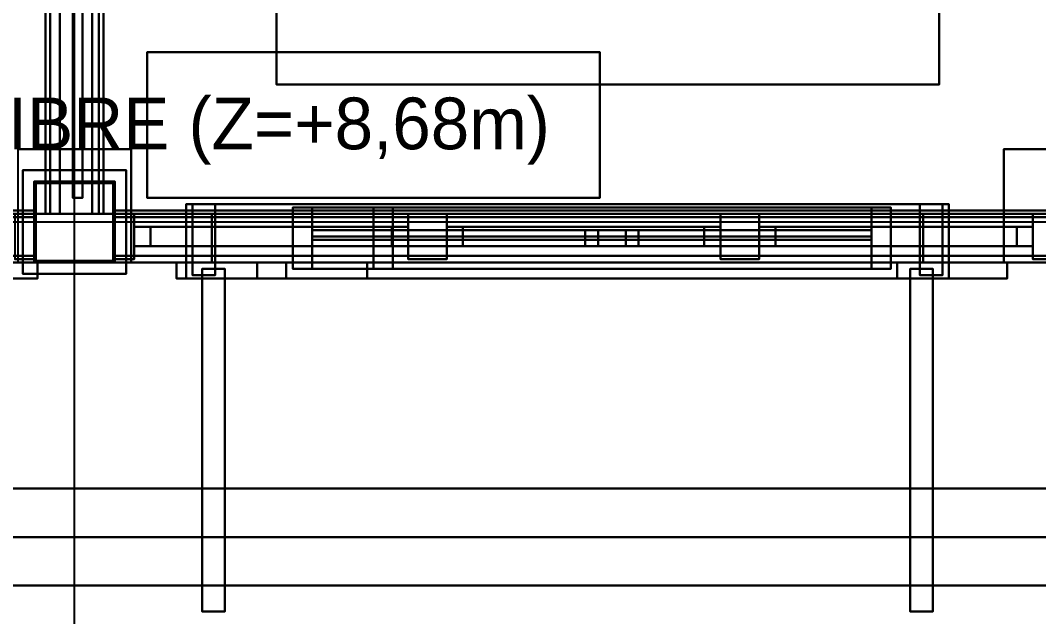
# Model space of a CAD drawing. Header units: metres. Extents: x -1 to 116, y -1 to 42.
# Drawn here: x 5.758 to 8.907, y 1.904 to 3.749 of the extents above; entities that cross this region are included whole.
import ezdxf

# ---------------------------------------------------------------- set-up
doc = ezdxf.new("R2010")
doc.units = ezdxf.units.M
for name, color, linetype in [('BALCONES_BARANDAS_3D', 30, 'CONTINUOUS'), ('CARPINTERIA_RUSTICA_3D', 8, 'CONTINUOUS'), ('COLUMNAS_3D', 1, 'CONTINUOUS'), ('CUBIERTA_CHALET_3D', 9, 'CONTINUOUS'), ('EJES_ESTRUCTURALES', 1, 'CONTINUOUS'), ('ESTRUCTURA_MADERA_CHALET_3D', 34, 'CONTINUOUS'), ('LOSA_PISO_3D', 8, 'CONTINUOUS'), ('MUROS_EXTERIORES_3D', 7, 'CONTINUOUS'), ('P2_COLUMNAS_3D', 1, 'CONTINUOUS'), ('P2_LOSA_PISO_3D', 8, 'CONTINUOUS'), ('P2_MUROS_EXT_3D', 34, 'CONTINUOUS'), ('P2_MUROS_INT_3D', 6, 'CONTINUOUS'), ('P3_COLUMNAS_METAL_NEGRO_3D', 8, 'CONTINUOUS'), ('P3_LOSA_STEELDECK_3D', 8, 'CONTINUOUS'), ('P3_MOBILIARIO_PRIVADO_3D', 34, 'CONTINUOUS'), ('P3_ROTULOS', 5, 'CONTINUOUS'), ('PB_MOBILIARIO_OFICINA_3D', 34, 'CONTINUOUS'), ('SOTANO_COLUMNAS_3D', 1, 'CONTINUOUS'), ('SOTANO_LOSA_3D', 8, 'CONTINUOUS'), ('SOTANO_MUROS_EXT_3D', 4, 'CONTINUOUS'), ('TERRENO_3D', 3, 'CONTINUOUS')]:
    doc.layers.add(name, color=color, linetype=linetype)

msp = doc.modelspace()

# ---------------------------------------------------------------- linework, layer by layer
at = {"layer": 'BALCONES_BARANDAS_3D', "color": 30}
for points in [[(2.96, 3, 6.97), (5.8, 3, 6.97), (5.8, 3.16, 6.97), (2.96, 3.16, 6.97)], [(2.96, 3, 7.05), (5.8, 3, 7.05), (5.8, 3.16, 7.05), (2.96, 3.16, 7.05)], [(2.96, 3.16, 6.97), (5.8, 3.16, 6.97), (5.8, 3.16, 7.05), (2.96, 3.16, 7.05)], [(5.74, 3.01, 6), (5.8, 3.01, 6), (5.8, 3.15, 6), (5.74, 3.15, 6)], [(5.74, 3.01, 7.05), (5.8, 3.01, 7.05), (5.8, 3.15, 7.05), (5.74, 3.15, 7.05)], [(5.74, 3.15, 6), (5.8, 3.15, 6), (5.8, 3.15, 7.05), (5.74, 3.15, 7.05)], [(5.8, 3, 6.97), (5.8, 3.16, 6.97), (5.8, 3.16, 7.05), (5.8, 3, 7.05)], [(5.8, 3.01, 6), (5.8, 3.15, 6), (5.8, 3.15, 7.05), (5.8, 3.01, 7.05)], [(6.05, 3, 6.97), (8.95, 3, 6.97), (8.95, 3.16, 6.97), (6.05, 3.16, 6.97)], [(6.05, 3, 7.05), (8.95, 3, 7.05), (8.95, 3.16, 7.05), (6.05, 3.16, 7.05)], [(6.05, 3.16, 6.97), (8.95, 3.16, 6.97), (8.95, 3.16, 7.05), (6.05, 3.16, 7.05)], [(6.05, 3, 6.97), (6.05, 3.16, 6.97), (6.05, 3.16, 7.05), (6.05, 3, 7.05)], [(6.05, 3.01, 6), (6.11, 3.01, 6), (6.11, 3.15, 6), (6.05, 3.15, 6)], [(6.05, 3.01, 7.05), (6.11, 3.01, 7.05), (6.11, 3.15, 7.05), (6.05, 3.15, 7.05)], [(6.05, 3.15, 6), (6.11, 3.15, 6), (6.11, 3.15, 7.05), (6.05, 3.15, 7.05)], [(6.05, 3.01, 6), (6.05, 3.15, 6), (6.05, 3.15, 7.05), (6.05, 3.01, 7.05)], [(6.11, 3.01, 6), (6.11, 3.15, 6), (6.11, 3.15, 7.05), (6.11, 3.01, 7.05)], [(6.9567, 3.01, 6), (7.0767, 3.01, 6), (7.0767, 3.15, 6), (6.9567, 3.15, 6)], [(6.9567, 3.01, 7.05), (7.0767, 3.01, 7.05), (7.0767, 3.15, 7.05), (6.9567, 3.15, 7.05)], [(6.9567, 3.15, 6), (7.0767, 3.15, 6), (7.0767, 3.15, 7.05), (6.9567, 3.15, 7.05)], [(6.9567, 3.01, 6), (6.9567, 3.15, 6), (6.9567, 3.15, 7.05), (6.9567, 3.01, 7.05)], [(7.0767, 3.01, 6), (7.0767, 3.15, 6), (7.0767, 3.15, 7.05), (7.0767, 3.01, 7.05)], [(7.9233, 3.01, 6), (8.0433, 3.01, 6), (8.0433, 3.15, 6), (7.9233, 3.15, 6)], [(7.9233, 3.01, 7.05), (8.0433, 3.01, 7.05), (8.0433, 3.15, 7.05), (7.9233, 3.15, 7.05)], [(7.9233, 3.15, 6), (8.0433, 3.15, 6), (8.0433, 3.15, 7.05), (7.9233, 3.15, 7.05)], [(7.9233, 3.01, 6), (7.9233, 3.15, 6), (7.9233, 3.15, 7.05), (7.9233, 3.01, 7.05)], [(8.0433, 3.01, 6), (8.0433, 3.15, 6), (8.0433, 3.15, 7.05), (8.0433, 3.01, 7.05)], [(8.89, 3.01, 6), (8.95, 3.01, 6), (8.95, 3.15, 6), (8.89, 3.15, 6)], [(8.89, 3.01, 7.05), (8.95, 3.01, 7.05), (8.95, 3.15, 7.05), (8.89, 3.15, 7.05)], [(8.89, 3.15, 6), (8.95, 3.15, 6), (8.95, 3.15, 7.05), (8.89, 3.15, 7.05)], [(8.89, 3.01, 6), (8.89, 3.15, 6), (8.89, 3.15, 7.05), (8.89, 3.01, 7.05)], [(2.96, 3.02, 6.05), (5.8, 3.02, 6.05), (5.8, 3.14, 6.05), (2.96, 3.14, 6.05)], [(2.96, 3.02, 6.13), (5.8, 3.02, 6.13), (5.8, 3.14, 6.13), (2.96, 3.14, 6.13)], [(2.96, 3.14, 6.05), (5.8, 3.14, 6.05), (5.8, 3.14, 6.13), (2.96, 3.14, 6.13)], [(5.8, 3.02, 6.05), (5.8, 3.14, 6.05), (5.8, 3.14, 6.13), (5.8, 3.02, 6.13)], [(6.05, 3.02, 6.05), (8.95, 3.02, 6.05), (8.95, 3.14, 6.05), (6.05, 3.14, 6.05)], [(6.05, 3.02, 6.13), (8.95, 3.02, 6.13), (8.95, 3.14, 6.13), (6.05, 3.14, 6.13)], [(6.05, 3.14, 6.05), (8.95, 3.14, 6.05), (8.95, 3.14, 6.13), (6.05, 3.14, 6.13)], [(6.05, 3.02, 6.05), (6.05, 3.14, 6.05), (6.05, 3.14, 6.13), (6.05, 3.02, 6.13)], [(6.11, 3.05, 6.13), (6.16, 3.05, 6.13), (6.16, 3.11, 6.13), (6.11, 3.11, 6.13)], [(6.11, 3.11, 6.13), (6.16, 3.11, 6.13), (6.9567, 3.11, 6.97), (6.9067, 3.11, 6.97)], [(6.11, 3.05, 6.13), (6.11, 3.11, 6.13), (6.9067, 3.11, 6.97), (6.9067, 3.05, 6.97)], [(6.11, 3.05, 6.97), (6.16, 3.05, 6.97), (6.16, 3.11, 6.97), (6.11, 3.11, 6.97)], [(6.9067, 3.11, 6.13), (6.9567, 3.11, 6.13), (6.16, 3.11, 6.97), (6.11, 3.11, 6.97)], [(6.9067, 3.05, 6.13), (6.9067, 3.11, 6.13), (6.11, 3.11, 6.97), (6.11, 3.05, 6.97)], [(6.16, 3.05, 6.13), (6.16, 3.11, 6.13), (6.9567, 3.11, 6.97), (6.9567, 3.05, 6.97)], [(6.9567, 3.05, 6.13), (6.9567, 3.11, 6.13), (6.16, 3.11, 6.97), (6.16, 3.05, 6.97)], [(6.9067, 3.05, 6.97), (6.9567, 3.05, 6.97), (6.9567, 3.11, 6.97), (6.9067, 3.11, 6.97)], [(6.9067, 3.05, 6.13), (6.9567, 3.05, 6.13), (6.9567, 3.11, 6.13), (6.9067, 3.11, 6.13)], [(7.0767, 3.05, 6.13), (7.1267, 3.05, 6.13), (7.1267, 3.11, 6.13), (7.0767, 3.11, 6.13)], [(7.0767, 3.11, 6.13), (7.1267, 3.11, 6.13), (7.9233, 3.11, 6.97), (7.8733, 3.11, 6.97)], [(7.0767, 3.05, 6.13), (7.0767, 3.11, 6.13), (7.8733, 3.11, 6.97), (7.8733, 3.05, 6.97)], [(7.0767, 3.05, 6.97), (7.1267, 3.05, 6.97), (7.1267, 3.11, 6.97), (7.0767, 3.11, 6.97)], [(7.8733, 3.11, 6.13), (7.9233, 3.11, 6.13), (7.1267, 3.11, 6.97), (7.0767, 3.11, 6.97)], [(7.8733, 3.05, 6.13), (7.8733, 3.11, 6.13), (7.0767, 3.11, 6.97), (7.0767, 3.05, 6.97)], [(7.1267, 3.05, 6.13), (7.1267, 3.11, 6.13), (7.9233, 3.11, 6.97), (7.9233, 3.05, 6.97)], [(7.9233, 3.05, 6.13), (7.9233, 3.11, 6.13), (7.1267, 3.11, 6.97), (7.1267, 3.05, 6.97)], [(7.8733, 3.05, 6.97), (7.9233, 3.05, 6.97), (7.9233, 3.11, 6.97), (7.8733, 3.11, 6.97)], [(7.8733, 3.05, 6.13), (7.9233, 3.05, 6.13), (7.9233, 3.11, 6.13), (7.8733, 3.11, 6.13)], [(8.0433, 3.05, 6.13), (8.0933, 3.05, 6.13), (8.0933, 3.11, 6.13), (8.0433, 3.11, 6.13)], [(8.0433, 3.11, 6.13), (8.0933, 3.11, 6.13), (8.89, 3.11, 6.97), (8.84, 3.11, 6.97)], [(8.0433, 3.05, 6.13), (8.0433, 3.11, 6.13), (8.84, 3.11, 6.97), (8.84, 3.05, 6.97)], [(8.0433, 3.05, 6.97), (8.0933, 3.05, 6.97), (8.0933, 3.11, 6.97), (8.0433, 3.11, 6.97)], [(8.84, 3.11, 6.13), (8.89, 3.11, 6.13), (8.0933, 3.11, 6.97), (8.0433, 3.11, 6.97)], [(8.84, 3.05, 6.13), (8.84, 3.11, 6.13), (8.0433, 3.11, 6.97), (8.0433, 3.05, 6.97)], [(8.0933, 3.05, 6.13), (8.0933, 3.11, 6.13), (8.89, 3.11, 6.97), (8.89, 3.05, 6.97)], [(8.89, 3.05, 6.13), (8.89, 3.11, 6.13), (8.0933, 3.11, 6.97), (8.0933, 3.05, 6.97)], [(8.84, 3.05, 6.97), (8.89, 3.05, 6.97), (8.89, 3.11, 6.97), (8.84, 3.11, 6.97)], [(8.84, 3.05, 6.13), (8.89, 3.05, 6.13), (8.89, 3.11, 6.13), (8.84, 3.11, 6.13)], [(6.11, 3.05, 6.13), (6.16, 3.05, 6.13), (6.9567, 3.05, 6.97), (6.9067, 3.05, 6.97)], [(6.9067, 3.05, 6.13), (6.9567, 3.05, 6.13), (6.16, 3.05, 6.97), (6.11, 3.05, 6.97)], [(7.0767, 3.05, 6.13), (7.1267, 3.05, 6.13), (7.9233, 3.05, 6.97), (7.8733, 3.05, 6.97)], [(7.8733, 3.05, 6.13), (7.9233, 3.05, 6.13), (7.1267, 3.05, 6.97), (7.0767, 3.05, 6.97)], [(8.0433, 3.05, 6.13), (8.0933, 3.05, 6.13), (8.89, 3.05, 6.97), (8.84, 3.05, 6.97)], [(8.84, 3.05, 6.13), (8.89, 3.05, 6.13), (8.0933, 3.05, 6.97), (8.0433, 3.05, 6.97)], [(2.96, 3.02, 6.05), (5.8, 3.02, 6.05), (5.8, 3.02, 6.13), (2.96, 3.02, 6.13)], [(2.96, 3, 6.97), (5.8, 3, 6.97), (5.8, 3, 7.05), (2.96, 3, 7.05)], [(5.74, 3.01, 6), (5.8, 3.01, 6), (5.8, 3.01, 7.05), (5.74, 3.01, 7.05)], [(6.05, 3.02, 6.05), (8.95, 3.02, 6.05), (8.95, 3.02, 6.13), (6.05, 3.02, 6.13)], [(6.05, 3.01, 6), (6.11, 3.01, 6), (6.11, 3.01, 7.05), (6.05, 3.01, 7.05)], [(6.05, 3, 6.97), (8.95, 3, 6.97), (8.95, 3, 7.05), (6.05, 3, 7.05)], [(6.9567, 3.01, 6), (7.0767, 3.01, 6), (7.0767, 3.01, 7.05), (6.9567, 3.01, 7.05)], [(7.9233, 3.01, 6), (8.0433, 3.01, 6), (8.0433, 3.01, 7.05), (7.9233, 3.01, 7.05)], [(8.89, 3.01, 6), (8.95, 3.01, 6), (8.95, 3.01, 7.05), (8.89, 3.01, 7.05)]]:
    msp.add_3dface(points, dxfattribs=at)
at = {"layer": 'CARPINTERIA_RUSTICA_3D', "color": 4}
for points in [[(5.92, 3.2, 0.9), (5.95, 3.2, 0.9), (5.95, 6.46, 0.9), (5.92, 6.46, 0.9)], [(5.92, 3.2, 2.2), (5.95, 3.2, 2.2), (5.95, 6.46, 2.2), (5.92, 6.46, 2.2)], [(5.92, 3.2, 0.9), (5.92, 6.46, 0.9), (5.92, 6.46, 2.2), (5.92, 3.2, 2.2)], [(5.95, 3.2, 0.9), (5.95, 6.46, 0.9), (5.95, 6.46, 2.2), (5.95, 3.2, 2.2)], [(5.92, 3.2, 0.9), (5.95, 3.2, 0.9), (5.95, 3.2, 2.2), (5.92, 3.2, 2.2)], [(6.66, 3.07, 3.96), (8.39, 3.07, 3.96), (8.39, 3.08, 3.96), (6.66, 3.08, 3.96)], [(6.66, 3.07, 5.09), (8.39, 3.07, 5.09), (8.39, 3.08, 5.09), (6.66, 3.08, 5.09)], [(6.66, 3.08, 3.96), (8.39, 3.08, 3.96), (8.39, 3.08, 5.09), (6.66, 3.08, 5.09)], [(6.66, 3.07, 3.96), (6.66, 3.08, 3.96), (6.66, 3.08, 5.09), (6.66, 3.07, 5.09)], [(6.66, 3.07, 3.96), (8.39, 3.07, 3.96), (8.39, 3.07, 5.09), (6.66, 3.07, 5.09)], [(6.91, 3.07, 1.01), (8.39, 3.07, 1.01), (8.39, 3.08, 1.01), (6.91, 3.08, 1.01)], [(6.91, 3.07, 2.14), (8.39, 3.07, 2.14), (8.39, 3.08, 2.14), (6.91, 3.08, 2.14)], [(6.91, 3.08, 1.01), (8.39, 3.08, 1.01), (8.39, 3.08, 2.14), (6.91, 3.08, 2.14)], [(6.91, 3.07, 1.01), (6.91, 3.08, 1.01), (6.91, 3.08, 2.14), (6.91, 3.07, 2.14)], [(6.91, 3.07, 1.01), (8.39, 3.07, 1.01), (8.39, 3.07, 2.14), (6.91, 3.07, 2.14)], [(8.39, 3.07, 1.01), (8.39, 3.08, 1.01), (8.39, 3.08, 2.14), (8.39, 3.07, 2.14)], [(8.39, 3.07, 3.96), (8.39, 3.08, 3.96), (8.39, 3.08, 5.09), (8.39, 3.07, 5.09)]]:
    msp.add_3dface(points, dxfattribs=at)
at = {"layer": 'CARPINTERIA_RUSTICA_3D', "color": 8}
for points in [[(6.27, 2.95, -0.45), (8.63, 2.95, -0.45), (8.63, 3.18, -0.45), (6.27, 3.18, -0.45)], [(6.27, 2.95, -0.37), (8.63, 2.95, -0.37), (8.63, 3.18, -0.37), (6.27, 3.18, -0.37)], [(6.27, 3.18, -0.45), (8.63, 3.18, -0.45), (8.63, 3.18, -0.37), (6.27, 3.18, -0.37)], [(6.27, 2.95, -0.45), (6.27, 3.18, -0.45), (6.27, 3.18, -0.37), (6.27, 2.95, -0.37)], [(6.29, 2.96, -2.55), (6.36, 2.96, -2.55), (6.36, 3.18, -2.55), (6.29, 3.18, -2.55)], [(6.29, 2.96, -0.39), (6.36, 2.96, -0.39), (6.36, 3.18, -0.39), (6.29, 3.18, -0.39)], [(6.29, 3.18, -2.55), (6.36, 3.18, -2.55), (6.36, 3.18, -0.39), (6.29, 3.18, -0.39)], [(6.29, 2.96, -2.55), (6.29, 3.18, -2.55), (6.29, 3.18, -0.39), (6.29, 2.96, -0.39)], [(6.36, 2.96, -2.55), (6.36, 3.18, -2.55), (6.36, 3.18, -0.39), (6.36, 2.96, -0.39)], [(8.54, 2.96, -2.55), (8.61, 2.96, -2.55), (8.61, 3.18, -2.55), (8.54, 3.18, -2.55)], [(8.54, 2.96, -0.39), (8.61, 2.96, -0.39), (8.61, 3.18, -0.39), (8.54, 3.18, -0.39)], [(8.54, 3.18, -2.55), (8.61, 3.18, -2.55), (8.61, 3.18, -0.39), (8.54, 3.18, -0.39)], [(8.54, 2.96, -2.55), (8.54, 3.18, -2.55), (8.54, 3.18, -0.39), (8.54, 2.96, -0.39)], [(8.61, 2.96, -2.55), (8.61, 3.18, -2.55), (8.61, 3.18, -0.39), (8.61, 2.96, -0.39)], [(8.63, 2.95, -0.45), (8.63, 3.18, -0.45), (8.63, 3.18, -0.37), (8.63, 2.95, -0.37)], [(6.32, 1.92, -2.53), (6.39, 1.92, -2.53), (6.39, 2.98, -2.53), (6.32, 2.98, -2.53)], [(6.32, 1.92, -0.47), (6.39, 1.92, -0.47), (6.39, 2.98, -0.47), (6.32, 2.98, -0.47)], [(6.32, 2.98, -2.53), (6.39, 2.98, -2.53), (6.39, 2.98, -0.47), (6.32, 2.98, -0.47)], [(6.32, 1.92, -2.53), (6.32, 2.98, -2.53), (6.32, 2.98, -0.47), (6.32, 1.92, -0.47)], [(6.39, 1.92, -2.53), (6.39, 2.98, -2.53), (6.39, 2.98, -0.47), (6.39, 1.92, -0.47)], [(8.51, 1.92, -2.53), (8.58, 1.92, -2.53), (8.58, 2.98, -2.53), (8.51, 2.98, -2.53)], [(8.51, 1.92, -0.47), (8.58, 1.92, -0.47), (8.58, 2.98, -0.47), (8.51, 2.98, -0.47)], [(8.51, 2.98, -2.53), (8.58, 2.98, -2.53), (8.58, 2.98, -0.47), (8.51, 2.98, -0.47)], [(8.51, 1.92, -2.53), (8.51, 2.98, -2.53), (8.51, 2.98, -0.47), (8.51, 1.92, -0.47)], [(8.58, 1.92, -2.53), (8.58, 2.98, -2.53), (8.58, 2.98, -0.47), (8.58, 1.92, -0.47)], [(6.27, 2.95, -0.45), (8.63, 2.95, -0.45), (8.63, 2.95, -0.37), (6.27, 2.95, -0.37)], [(6.29, 2.96, -2.55), (6.36, 2.96, -2.55), (6.36, 2.96, -0.39), (6.29, 2.96, -0.39)], [(8.54, 2.96, -2.55), (8.61, 2.96, -2.55), (8.61, 2.96, -0.39), (8.54, 2.96, -0.39)], [(6.32, 1.92, -2.53), (6.39, 1.92, -2.53), (6.39, 1.92, -0.47), (6.32, 1.92, -0.47)], [(8.51, 1.92, -2.53), (8.58, 1.92, -2.53), (8.58, 1.92, -0.47), (8.51, 1.92, -0.47)]]:
    msp.add_3dface(points, dxfattribs=at)
at = {"layer": 'CARPINTERIA_RUSTICA_3D', "color": 34}
for points in [[(6.6, 2.98, 3.9), (8.45, 2.98, 3.9), (8.45, 3.17, 3.9), (6.6, 3.17, 3.9)], [(6.6, 2.98, 3.96), (8.45, 2.98, 3.96), (8.45, 3.17, 3.96), (6.6, 3.17, 3.96)], [(6.6, 3.17, 3.9), (8.45, 3.17, 3.9), (8.45, 3.17, 3.96), (6.6, 3.17, 3.96)], [(6.6, 2.98, 3.9), (6.6, 3.17, 3.9), (6.6, 3.17, 3.96), (6.6, 2.98, 3.96)], [(6.6, 2.98, 5.09), (8.45, 2.98, 5.09), (8.45, 3.17, 5.09), (6.6, 3.17, 5.09)], [(6.6, 2.98, 5.15), (8.45, 2.98, 5.15), (8.45, 3.17, 5.15), (6.6, 3.17, 5.15)], [(6.6, 3.17, 5.09), (8.45, 3.17, 5.09), (8.45, 3.17, 5.15), (6.6, 3.17, 5.15)], [(6.6, 2.98, 5.09), (6.6, 3.17, 5.09), (6.6, 3.17, 5.15), (6.6, 2.98, 5.15)], [(6.6, 2.98, 3.96), (6.66, 2.98, 3.96), (6.66, 3.17, 3.96), (6.6, 3.17, 3.96)], [(6.6, 2.98, 5.09), (6.66, 2.98, 5.09), (6.66, 3.17, 5.09), (6.6, 3.17, 5.09)], [(6.6, 3.17, 3.96), (6.66, 3.17, 3.96), (6.66, 3.17, 5.09), (6.6, 3.17, 5.09)], [(6.6, 2.98, 3.96), (6.6, 3.17, 3.96), (6.6, 3.17, 5.09), (6.6, 2.98, 5.09)], [(6.66, 2.98, 3.96), (6.66, 3.17, 3.96), (6.66, 3.17, 5.09), (6.66, 2.98, 5.09)], [(6.85, 2.98, 0.95), (8.45, 2.98, 0.95), (8.45, 3.17, 0.95), (6.85, 3.17, 0.95)], [(6.85, 2.98, 1.01), (8.45, 2.98, 1.01), (8.45, 3.17, 1.01), (6.85, 3.17, 1.01)], [(6.85, 3.17, 0.95), (8.45, 3.17, 0.95), (8.45, 3.17, 1.01), (6.85, 3.17, 1.01)], [(6.85, 2.98, 0.95), (6.85, 3.17, 0.95), (6.85, 3.17, 1.01), (6.85, 2.98, 1.01)], [(6.85, 2.98, 2.14), (8.45, 2.98, 2.14), (8.45, 3.17, 2.14), (6.85, 3.17, 2.14)], [(6.85, 2.98, 2.2), (8.45, 2.98, 2.2), (8.45, 3.17, 2.2), (6.85, 3.17, 2.2)], [(6.85, 3.17, 2.14), (8.45, 3.17, 2.14), (8.45, 3.17, 2.2), (6.85, 3.17, 2.2)], [(6.85, 2.98, 2.14), (6.85, 3.17, 2.14), (6.85, 3.17, 2.2), (6.85, 2.98, 2.2)], [(6.85, 2.98, 1.01), (6.91, 2.98, 1.01), (6.91, 3.17, 1.01), (6.85, 3.17, 1.01)], [(6.85, 2.98, 2.14), (6.91, 2.98, 2.14), (6.91, 3.17, 2.14), (6.85, 3.17, 2.14)], [(6.85, 3.17, 1.01), (6.91, 3.17, 1.01), (6.91, 3.17, 2.14), (6.85, 3.17, 2.14)], [(6.85, 2.98, 1.01), (6.85, 3.17, 1.01), (6.85, 3.17, 2.14), (6.85, 2.98, 2.14)], [(6.91, 2.98, 1.01), (6.91, 3.17, 1.01), (6.91, 3.17, 2.14), (6.91, 2.98, 2.14)], [(8.39, 2.98, 1.01), (8.45, 2.98, 1.01), (8.45, 3.17, 1.01), (8.39, 3.17, 1.01)], [(8.39, 2.98, 2.14), (8.45, 2.98, 2.14), (8.45, 3.17, 2.14), (8.39, 3.17, 2.14)], [(8.39, 3.17, 1.01), (8.45, 3.17, 1.01), (8.45, 3.17, 2.14), (8.39, 3.17, 2.14)], [(8.39, 2.98, 1.01), (8.39, 3.17, 1.01), (8.39, 3.17, 2.14), (8.39, 2.98, 2.14)], [(8.39, 2.98, 3.96), (8.45, 2.98, 3.96), (8.45, 3.17, 3.96), (8.39, 3.17, 3.96)], [(8.39, 2.98, 5.09), (8.45, 2.98, 5.09), (8.45, 3.17, 5.09), (8.39, 3.17, 5.09)], [(8.39, 3.17, 3.96), (8.45, 3.17, 3.96), (8.45, 3.17, 5.09), (8.39, 3.17, 5.09)], [(8.39, 2.98, 3.96), (8.39, 3.17, 3.96), (8.39, 3.17, 5.09), (8.39, 2.98, 5.09)], [(8.45, 2.98, 0.95), (8.45, 3.17, 0.95), (8.45, 3.17, 1.01), (8.45, 2.98, 1.01)], [(8.45, 2.98, 2.14), (8.45, 3.17, 2.14), (8.45, 3.17, 2.2), (8.45, 2.98, 2.2)], [(8.45, 2.98, 1.01), (8.45, 3.17, 1.01), (8.45, 3.17, 2.14), (8.45, 2.98, 2.14)], [(8.45, 2.98, 3.9), (8.45, 3.17, 3.9), (8.45, 3.17, 3.96), (8.45, 2.98, 3.96)], [(8.45, 2.98, 5.09), (8.45, 3.17, 5.09), (8.45, 3.17, 5.15), (8.45, 2.98, 5.15)], [(8.45, 2.98, 3.96), (8.45, 3.17, 3.96), (8.45, 3.17, 5.09), (8.45, 2.98, 5.09)], [(6.66, 3.05, 4.505), (8.39, 3.05, 4.505), (8.39, 3.1, 4.505), (6.66, 3.1, 4.505)], [(6.66, 3.05, 4.545), (8.39, 3.05, 4.545), (8.39, 3.1, 4.545), (6.66, 3.1, 4.545)], [(6.66, 3.1, 4.505), (8.39, 3.1, 4.505), (8.39, 3.1, 4.545), (6.66, 3.1, 4.545)], [(6.66, 3.05, 4.505), (6.66, 3.1, 4.505), (6.66, 3.1, 4.545), (6.66, 3.05, 4.545)], [(6.91, 3.05, 1.555), (8.39, 3.05, 1.555), (8.39, 3.1, 1.555), (6.91, 3.1, 1.555)], [(6.91, 3.05, 1.595), (8.39, 3.05, 1.595), (8.39, 3.1, 1.595), (6.91, 3.1, 1.595)], [(6.91, 3.1, 1.555), (8.39, 3.1, 1.555), (8.39, 3.1, 1.595), (6.91, 3.1, 1.595)], [(6.91, 3.05, 1.555), (6.91, 3.1, 1.555), (6.91, 3.1, 1.595), (6.91, 3.05, 1.595)], [(7.505, 3.05, 3.96), (7.545, 3.05, 3.96), (7.545, 3.1, 3.96), (7.505, 3.1, 3.96)], [(7.505, 3.05, 5.09), (7.545, 3.05, 5.09), (7.545, 3.1, 5.09), (7.505, 3.1, 5.09)], [(7.505, 3.1, 3.96), (7.545, 3.1, 3.96), (7.545, 3.1, 5.09), (7.505, 3.1, 5.09)], [(7.505, 3.05, 3.96), (7.505, 3.1, 3.96), (7.505, 3.1, 5.09), (7.505, 3.05, 5.09)], [(7.545, 3.05, 3.96), (7.545, 3.1, 3.96), (7.545, 3.1, 5.09), (7.545, 3.05, 5.09)], [(7.63, 3.05, 1.01), (7.67, 3.05, 1.01), (7.67, 3.1, 1.01), (7.63, 3.1, 1.01)], [(7.63, 3.05, 2.14), (7.67, 3.05, 2.14), (7.67, 3.1, 2.14), (7.63, 3.1, 2.14)], [(7.63, 3.1, 1.01), (7.67, 3.1, 1.01), (7.67, 3.1, 2.14), (7.63, 3.1, 2.14)], [(7.63, 3.05, 1.01), (7.63, 3.1, 1.01), (7.63, 3.1, 2.14), (7.63, 3.05, 2.14)], [(7.67, 3.05, 1.01), (7.67, 3.1, 1.01), (7.67, 3.1, 2.14), (7.67, 3.05, 2.14)], [(8.39, 3.05, 1.555), (8.39, 3.1, 1.555), (8.39, 3.1, 1.595), (8.39, 3.05, 1.595)], [(8.39, 3.05, 4.505), (8.39, 3.1, 4.505), (8.39, 3.1, 4.545), (8.39, 3.05, 4.545)], [(6.66, 3.05, 4.505), (8.39, 3.05, 4.505), (8.39, 3.05, 4.545), (6.66, 3.05, 4.545)], [(6.91, 3.05, 1.555), (8.39, 3.05, 1.555), (8.39, 3.05, 1.595), (6.91, 3.05, 1.595)], [(7.505, 3.05, 3.96), (7.545, 3.05, 3.96), (7.545, 3.05, 5.09), (7.505, 3.05, 5.09)], [(7.63, 3.05, 1.01), (7.67, 3.05, 1.01), (7.67, 3.05, 2.14), (7.63, 3.05, 2.14)], [(5.47, 2.95, 0.9), (5.81, 2.95, 0.9), (5.81, 3, 0.9), (5.47, 3, 0.9)], [(5.47, 2.95, 2.25), (5.81, 2.95, 2.25), (5.81, 3, 2.25), (5.47, 3, 2.25)], [(5.47, 3, 0.9), (5.81, 3, 0.9), (5.81, 3, 2.25), (5.47, 3, 2.25)], [(5.47, 2.95, 3.85), (5.81, 2.95, 3.85), (5.81, 3, 3.85), (5.47, 3, 3.85)], [(5.47, 2.95, 5.25), (5.81, 2.95, 5.25), (5.81, 3, 5.25), (5.47, 3, 5.25)], [(5.47, 3, 3.85), (5.81, 3, 3.85), (5.81, 3, 5.25), (5.47, 3, 5.25)], [(5.81, 2.95, 0.9), (5.81, 3, 0.9), (5.81, 3, 2.25), (5.81, 2.95, 2.25)], [(5.81, 2.95, 3.85), (5.81, 3, 3.85), (5.81, 3, 5.25), (5.81, 2.95, 5.25)], [(6.24, 2.95, 3.9), (6.58, 2.95, 3.9), (6.58, 3, 3.9), (6.24, 3, 3.9)], [(6.24, 2.95, 5.15), (6.58, 2.95, 5.15), (6.58, 3, 5.15), (6.24, 3, 5.15)], [(6.24, 3, 3.9), (6.58, 3, 3.9), (6.58, 3, 5.15), (6.24, 3, 5.15)], [(6.24, 2.95, 3.9), (6.24, 3, 3.9), (6.24, 3, 5.15), (6.24, 2.95, 5.15)], [(6.49, 2.95, 0.95), (6.83, 2.95, 0.95), (6.83, 3, 0.95), (6.49, 3, 0.95)], [(6.49, 2.95, 2.2), (6.83, 2.95, 2.2), (6.83, 3, 2.2), (6.49, 3, 2.2)], [(6.49, 3, 0.95), (6.83, 3, 0.95), (6.83, 3, 2.2), (6.49, 3, 2.2)], [(6.49, 2.95, 0.95), (6.49, 3, 0.95), (6.49, 3, 2.2), (6.49, 2.95, 2.2)], [(6.58, 2.95, 3.9), (6.58, 3, 3.9), (6.58, 3, 5.15), (6.58, 2.95, 5.15)], [(6.83, 2.95, 0.95), (6.83, 3, 0.95), (6.83, 3, 2.2), (6.83, 2.95, 2.2)], [(8.47, 2.95, 0.95), (8.81, 2.95, 0.95), (8.81, 3, 0.95), (8.47, 3, 0.95)], [(8.47, 2.95, 2.2), (8.81, 2.95, 2.2), (8.81, 3, 2.2), (8.47, 3, 2.2)], [(8.47, 3, 0.95), (8.81, 3, 0.95), (8.81, 3, 2.2), (8.47, 3, 2.2)], [(8.47, 2.95, 0.95), (8.47, 3, 0.95), (8.47, 3, 2.2), (8.47, 2.95, 2.2)], [(8.47, 2.95, 3.9), (8.81, 2.95, 3.9), (8.81, 3, 3.9), (8.47, 3, 3.9)], [(8.47, 2.95, 5.15), (8.81, 2.95, 5.15), (8.81, 3, 5.15), (8.47, 3, 5.15)], [(8.47, 3, 3.9), (8.81, 3, 3.9), (8.81, 3, 5.15), (8.47, 3, 5.15)], [(8.47, 2.95, 3.9), (8.47, 3, 3.9), (8.47, 3, 5.15), (8.47, 2.95, 5.15)], [(8.81, 2.95, 0.95), (8.81, 3, 0.95), (8.81, 3, 2.2), (8.81, 2.95, 2.2)], [(8.81, 2.95, 3.9), (8.81, 3, 3.9), (8.81, 3, 5.15), (8.81, 2.95, 5.15)], [(6.6, 2.98, 3.9), (8.45, 2.98, 3.9), (8.45, 2.98, 3.96), (6.6, 2.98, 3.96)], [(6.6, 2.98, 5.09), (8.45, 2.98, 5.09), (8.45, 2.98, 5.15), (6.6, 2.98, 5.15)], [(6.6, 2.98, 3.96), (6.66, 2.98, 3.96), (6.66, 2.98, 5.09), (6.6, 2.98, 5.09)], [(6.85, 2.98, 0.95), (8.45, 2.98, 0.95), (8.45, 2.98, 1.01), (6.85, 2.98, 1.01)], [(6.85, 2.98, 2.14), (8.45, 2.98, 2.14), (8.45, 2.98, 2.2), (6.85, 2.98, 2.2)], [(6.85, 2.98, 1.01), (6.91, 2.98, 1.01), (6.91, 2.98, 2.14), (6.85, 2.98, 2.14)], [(8.39, 2.98, 1.01), (8.45, 2.98, 1.01), (8.45, 2.98, 2.14), (8.39, 2.98, 2.14)], [(8.39, 2.98, 3.96), (8.45, 2.98, 3.96), (8.45, 2.98, 5.09), (8.39, 2.98, 5.09)], [(5.47, 2.95, 0.9), (5.81, 2.95, 0.9), (5.81, 2.95, 2.25), (5.47, 2.95, 2.25)], [(5.47, 2.95, 3.85), (5.81, 2.95, 3.85), (5.81, 2.95, 5.25), (5.47, 2.95, 5.25)], [(6.24, 2.95, 3.9), (6.58, 2.95, 3.9), (6.58, 2.95, 5.15), (6.24, 2.95, 5.15)], [(6.49, 2.95, 0.95), (6.83, 2.95, 0.95), (6.83, 2.95, 2.2), (6.49, 2.95, 2.2)], [(8.47, 2.95, 0.95), (8.81, 2.95, 0.95), (8.81, 2.95, 2.2), (8.47, 2.95, 2.2)], [(8.47, 2.95, 3.9), (8.81, 2.95, 3.9), (8.81, 2.95, 5.15), (8.47, 2.95, 5.15)]]:
    msp.add_3dface(points, dxfattribs=at)
at = {"layer": 'COLUMNAS_3D', "color": 1}
for points in [[(5.8, 3), (6.05, 3), (6.05, 3.25), (5.8, 3.25)], [(5.8, 3, 2.85), (6.05, 3, 2.85), (6.05, 3.25, 2.85), (5.8, 3.25, 2.85)], [(5.8, 3.25), (6.05, 3.25), (6.05, 3.25, 2.85), (5.8, 3.25, 2.85)], [(5.8, 3), (5.8, 3.25), (5.8, 3.25, 2.85), (5.8, 3, 2.85)], [(6.05, 3), (6.05, 3.25), (6.05, 3.25, 2.85), (6.05, 3, 2.85)], [(5.8, 3), (6.05, 3), (6.05, 3, 2.85), (5.8, 3, 2.85)]]:
    msp.add_3dface(points, dxfattribs=at)
at = {"layer": 'CUBIERTA_CHALET_3D', "color": 9}
for points in [[(5.55, 2, 11.262), (10.1, 2, 8.4189), (10.1, 24.71, 8.4189), (5.55, 24.71, 11.262)], [(5.55, 2, 11.442), (10.1, 2, 8.5989), (10.1, 24.71, 8.5989), (5.55, 24.71, 11.442)], [(5.55, 2, 11.262), (10.1, 2, 8.4189), (10.1, 2, 8.5989), (5.55, 2, 11.442)]]:
    msp.add_3dface(points, dxfattribs=at)
at = {"layer": 'EJES_ESTRUCTURALES', "color": 1}
for p, q in [((5.925, 1.8), (5.925, 25.51)), ((-0.6, 3.125), (10.4, 3.125))]:
    msp.add_line(p, q, dxfattribs=at)
at = {"layer": 'ESTRUCTURA_MADERA_CHALET_3D', "color": 34}
for points in [[(2.9, 3, 8.67), (9.15, 3, 8.67), (9.15, 3.15, 8.67), (2.9, 3.15, 8.67)], [(2.9, 3, 8.85), (9.15, 3, 8.85), (9.15, 3.15, 8.85), (2.9, 3.15, 8.85)], [(2.9, 3.15, 8.67), (9.15, 3.15, 8.67), (9.15, 3.15, 8.85), (2.9, 3.15, 8.85)], [(2.9, 3, 8.67), (9.15, 3, 8.67), (9.15, 3, 8.85), (2.9, 3, 8.85)], [(2.9, 2.15, 8.67), (9.15, 2.15, 8.67), (9.15, 2.3, 8.67), (2.9, 2.3, 8.67)], [(2.9, 2.15, 8.85), (9.15, 2.15, 8.85), (9.15, 2.3, 8.85), (2.9, 2.3, 8.85)], [(2.9, 2.3, 8.67), (9.15, 2.3, 8.67), (9.15, 2.3, 8.85), (2.9, 2.3, 8.85)], [(2.9, 2.15, 8.67), (9.15, 2.15, 8.67), (9.15, 2.15, 8.85), (2.9, 2.15, 8.85)]]:
    msp.add_3dface(points, dxfattribs=at)
at = {"layer": 'LOSA_PISO_3D', "color": 8}
for points in [[(0.15, 3, -0.15), (9.15, 3, -0.15), (9.15, 7.4, -0.15), (0.15, 7.4, -0.15)], [(0.15, 3), (9.15, 3), (9.15, 7.4), (0.15, 7.4)], [(0.15, 3, -0.15), (9.15, 3, -0.15), (9.15, 3), (0.15, 3)]]:
    msp.add_3dface(points, dxfattribs=at)
at = {"layer": 'MUROS_EXTERIORES_3D', "color": 7}
for points in [[(5.45, 3), (6.85, 3), (6.85, 3.15), (5.45, 3.15)], [(5.45, 3, 2.85), (6.85, 3, 2.85), (6.85, 3.15, 2.85), (5.45, 3.15, 2.85)], [(5.45, 3.15), (6.85, 3.15), (6.85, 3.15, 2.85), (5.45, 3.15, 2.85)], [(6.85, 3), (6.85, 3.15), (6.85, 3.15, 2.85), (6.85, 3, 2.85)], [(6.85, 3), (8.45, 3), (8.45, 3.15), (6.85, 3.15)], [(6.85, 3, 0.95), (8.45, 3, 0.95), (8.45, 3.15, 0.95), (6.85, 3.15, 0.95)], [(6.85, 3.15), (8.45, 3.15), (8.45, 3.15, 0.95), (6.85, 3.15, 0.95)], [(6.85, 3), (6.85, 3.15), (6.85, 3.15, 0.95), (6.85, 3, 0.95)], [(6.85, 3, 2.2), (8.45, 3, 2.2), (8.45, 3.15, 2.2), (6.85, 3.15, 2.2)], [(6.85, 3, 2.85), (8.45, 3, 2.85), (8.45, 3.15, 2.85), (6.85, 3.15, 2.85)], [(6.85, 3.15, 2.2), (8.45, 3.15, 2.2), (8.45, 3.15, 2.85), (6.85, 3.15, 2.85)], [(6.85, 3, 2.2), (6.85, 3.15, 2.2), (6.85, 3.15, 2.85), (6.85, 3, 2.85)], [(8.45, 3), (8.45, 3.15), (8.45, 3.15, 0.95), (8.45, 3, 0.95)], [(8.45, 3, 2.2), (8.45, 3.15, 2.2), (8.45, 3.15, 2.85), (8.45, 3, 2.85)], [(8.45, 3), (9.15, 3), (9.15, 3.15), (8.45, 3.15)], [(8.45, 3, 2.85), (9.15, 3, 2.85), (9.15, 3.15, 2.85), (8.45, 3.15, 2.85)], [(8.45, 3.15), (9.15, 3.15), (9.15, 3.15, 2.85), (8.45, 3.15, 2.85)], [(8.45, 3), (8.45, 3.15), (8.45, 3.15, 2.85), (8.45, 3, 2.85)], [(5.45, 3), (6.85, 3), (6.85, 3, 2.85), (5.45, 3, 2.85)], [(6.85, 3), (8.45, 3), (8.45, 3, 0.95), (6.85, 3, 0.95)], [(6.85, 3, 2.2), (8.45, 3, 2.2), (8.45, 3, 2.85), (6.85, 3, 2.85)], [(8.45, 3), (9.15, 3), (9.15, 3, 2.85), (8.45, 3, 2.85)]]:
    msp.add_3dface(points, dxfattribs=at)
at = {"layer": 'P2_COLUMNAS_3D', "color": 1}
for points in [[(5.8, 3, 3), (6.05, 3, 3), (6.05, 3.25, 3), (5.8, 3.25, 3)], [(5.8, 3, 5.85), (6.05, 3, 5.85), (6.05, 3.25, 5.85), (5.8, 3.25, 5.85)], [(5.8, 3.25, 3), (6.05, 3.25, 3), (6.05, 3.25, 5.85), (5.8, 3.25, 5.85)], [(5.8, 3, 3), (5.8, 3.25, 3), (5.8, 3.25, 5.85), (5.8, 3, 5.85)], [(6.05, 3, 3), (6.05, 3.25, 3), (6.05, 3.25, 5.85), (6.05, 3, 5.85)], [(5.8, 3, 3), (6.05, 3, 3), (6.05, 3, 5.85), (5.8, 3, 5.85)]]:
    msp.add_3dface(points, dxfattribs=at)
at = {"layer": 'P2_LOSA_PISO_3D', "color": 8}
for points in [[(0.15, 3, 2.85), (9.15, 3, 2.85), (9.15, 7.4, 2.85), (0.15, 7.4, 2.85)], [(0.15, 3, 3), (9.15, 3, 3), (9.15, 7.4, 3), (0.15, 7.4, 3)], [(0.15, 3, 2.85), (9.15, 3, 2.85), (9.15, 3, 3), (0.15, 3, 3)]]:
    msp.add_3dface(points, dxfattribs=at)
at = {"layer": 'P2_MUROS_EXT_3D', "color": 34}
for points in [[(5.45, 3, 3), (6.6, 3, 3), (6.6, 3.15, 3), (5.45, 3.15, 3)], [(5.45, 3, 5.85), (6.6, 3, 5.85), (6.6, 3.15, 5.85), (5.45, 3.15, 5.85)], [(5.45, 3.15, 3), (6.6, 3.15, 3), (6.6, 3.15, 5.85), (5.45, 3.15, 5.85)], [(6.6, 3, 3), (6.6, 3.15, 3), (6.6, 3.15, 5.85), (6.6, 3, 5.85)], [(6.6, 3, 3), (8.45, 3, 3), (8.45, 3.15, 3), (6.6, 3.15, 3)], [(6.6, 3, 3.9), (8.45, 3, 3.9), (8.45, 3.15, 3.9), (6.6, 3.15, 3.9)], [(6.6, 3.15, 3), (8.45, 3.15, 3), (8.45, 3.15, 3.9), (6.6, 3.15, 3.9)], [(6.6, 3, 3), (6.6, 3.15, 3), (6.6, 3.15, 3.9), (6.6, 3, 3.9)], [(6.6, 3, 5.15), (8.45, 3, 5.15), (8.45, 3.15, 5.15), (6.6, 3.15, 5.15)], [(6.6, 3, 5.85), (8.45, 3, 5.85), (8.45, 3.15, 5.85), (6.6, 3.15, 5.85)], [(6.6, 3.15, 5.15), (8.45, 3.15, 5.15), (8.45, 3.15, 5.85), (6.6, 3.15, 5.85)], [(6.6, 3, 5.15), (6.6, 3.15, 5.15), (6.6, 3.15, 5.85), (6.6, 3, 5.85)], [(8.45, 3, 3), (8.45, 3.15, 3), (8.45, 3.15, 3.9), (8.45, 3, 3.9)], [(8.45, 3, 5.15), (8.45, 3.15, 5.15), (8.45, 3.15, 5.85), (8.45, 3, 5.85)], [(8.45, 3, 3), (9.15, 3, 3), (9.15, 3.15, 3), (8.45, 3.15, 3)], [(8.45, 3, 5.85), (9.15, 3, 5.85), (9.15, 3.15, 5.85), (8.45, 3.15, 5.85)], [(8.45, 3.15, 3), (9.15, 3.15, 3), (9.15, 3.15, 5.85), (8.45, 3.15, 5.85)], [(8.45, 3, 3), (8.45, 3.15, 3), (8.45, 3.15, 5.85), (8.45, 3, 5.85)], [(5.45, 3, 3), (6.6, 3, 3), (6.6, 3, 5.85), (5.45, 3, 5.85)], [(6.6, 3, 3), (8.45, 3, 3), (8.45, 3, 3.9), (6.6, 3, 3.9)], [(6.6, 3, 5.15), (8.45, 3, 5.15), (8.45, 3, 5.85), (6.6, 3, 5.85)], [(8.45, 3, 3), (9.15, 3, 3), (9.15, 3, 5.85), (8.45, 3, 5.85)]]:
    msp.add_3dface(points, dxfattribs=at)
at = {"layer": 'P2_MUROS_INT_3D', "color": 6}
for points in [[(5.85, 3.15, 3), (6, 3.15, 3), (6, 5.55, 3), (5.85, 5.55, 3)], [(5.85, 3.15, 5.85), (6, 3.15, 5.85), (6, 5.55, 5.85), (5.85, 5.55, 5.85)], [(5.85, 3.15, 3), (5.85, 5.55, 3), (5.85, 5.55, 5.85), (5.85, 3.15, 5.85)], [(6, 3.15, 3), (6, 5.55, 3), (6, 5.55, 5.85), (6, 3.15, 5.85)], [(5.85, 3.15, 3), (6, 3.15, 3), (6, 3.15, 5.85), (5.85, 3.15, 5.85)]]:
    msp.add_3dface(points, dxfattribs=at)
at = {"layer": 'P3_COLUMNAS_METAL_NEGRO_3D', "color": 8}
for points in [[(5.835, 3.15, 5.8), (6.015, 3.15, 5.8), (6.015, 24.71, 5.8), (5.835, 24.71, 5.8)], [(5.835, 3.15, 5.85), (6.015, 3.15, 5.85), (6.015, 24.71, 5.85), (5.835, 24.71, 5.85)], [(5.835, 3.15, 5.8), (5.835, 24.71, 5.8), (5.835, 24.71, 5.85), (5.835, 3.15, 5.85)], [(6.015, 3.15, 5.8), (6.015, 24.71, 5.8), (6.015, 24.71, 5.85), (6.015, 3.15, 5.85)], [(5.765, 2.965, 6), (6.085, 2.965, 6), (6.085, 3.285, 6), (5.765, 3.285, 6)], [(5.765, 2.965, 6.03), (6.085, 2.965, 6.03), (6.085, 3.285, 6.03), (5.765, 3.285, 6.03)], [(5.765, 3.285, 6), (6.085, 3.285, 6), (6.085, 3.285, 6.03), (5.765, 3.285, 6.03)], [(5.765, 2.965, 6), (5.765, 3.285, 6), (5.765, 3.285, 6.03), (5.765, 2.965, 6.03)], [(6.085, 2.965, 6), (6.085, 3.285, 6), (6.085, 3.285, 6.03), (6.085, 2.965, 6.03)], [(5.805, 3.005, 6), (6.045, 3.005, 6), (6.045, 3.245, 6), (5.805, 3.245, 6)], [(5.805, 3.005, 8.85), (6.045, 3.005, 8.85), (6.045, 3.245, 8.85), (5.805, 3.245, 8.85)], [(5.805, 3.245, 6), (6.045, 3.245, 6), (6.045, 3.245, 8.85), (5.805, 3.245, 8.85)], [(5.805, 3.005, 6), (5.805, 3.245, 6), (5.805, 3.245, 8.85), (5.805, 3.005, 8.85)], [(6.045, 3.005, 6), (6.045, 3.245, 6), (6.045, 3.245, 8.85), (6.045, 3.005, 8.85)], [(5.835, 3.15, 5.8), (6.015, 3.15, 5.8), (6.015, 3.15, 5.85), (5.835, 3.15, 5.85)], [(5.805, 3.005, 6), (6.045, 3.005, 6), (6.045, 3.005, 8.85), (5.805, 3.005, 8.85)], [(5.765, 2.965, 6), (6.085, 2.965, 6), (6.085, 2.965, 6.03), (5.765, 2.965, 6.03)]]:
    msp.add_3dface(points, dxfattribs=at)
at = {"layer": 'P3_LOSA_STEELDECK_3D', "color": 8}
for points in [[(0.15, 3, 5.85), (9.15, 3, 5.85), (9.15, 7.4, 5.85), (0.15, 7.4, 5.85)], [(0.15, 3, 6), (9.15, 3, 6), (9.15, 7.4, 6), (0.15, 7.4, 6)], [(0.15, 3, 5.85), (9.15, 3, 5.85), (9.15, 3, 6), (0.15, 3, 6)]]:
    msp.add_3dface(points, dxfattribs=at)
at = {"layer": 'P3_MOBILIARIO_PRIVADO_3D', "color": 30}
for points in [[(6.55, 3.55, 6), (8.6, 3.55, 6), (8.6, 4.32, 6), (6.55, 4.32, 6)], [(6.55, 3.55, 6.42), (8.6, 3.55, 6.42), (8.6, 4.32, 6.42), (6.55, 4.32, 6.42)], [(6.55, 3.55, 6), (6.55, 4.32, 6), (6.55, 4.32, 6.42), (6.55, 3.55, 6.42)], [(8.6, 3.55, 6), (8.6, 4.32, 6), (8.6, 4.32, 6.42), (8.6, 3.55, 6.42)], [(6.55, 3.55, 6), (8.6, 3.55, 6), (8.6, 3.55, 6.42), (6.55, 3.55, 6.42)]]:
    msp.add_3dface(points, dxfattribs=at)
at = {"layer": 'PB_MOBILIARIO_OFICINA_3D', "color": 8}
for points in [[(5.88, 3.15, 2.2), (5.98, 3.15, 2.2), (5.98, 6.58, 2.2), (5.88, 6.58, 2.2)], [(5.88, 3.15, 2.85), (5.98, 3.15, 2.85), (5.98, 6.58, 2.85), (5.88, 6.58, 2.85)], [(5.88, 3.15, 2.2), (5.88, 6.58, 2.2), (5.88, 6.58, 2.85), (5.88, 3.15, 2.85)], [(5.98, 3.15, 2.2), (5.98, 6.58, 2.2), (5.98, 6.58, 2.85), (5.98, 3.15, 2.85)], [(5.88, 3.15, 2.2), (5.98, 3.15, 2.2), (5.98, 3.15, 2.85), (5.88, 3.15, 2.85)]]:
    msp.add_3dface(points, dxfattribs=at)
at = {"layer": 'PB_MOBILIARIO_OFICINA_3D', "color": 34}
for points in [[(5.88, 3.15), (5.98, 3.15), (5.98, 6.48), (5.88, 6.48)], [(5.88, 3.15, 0.9), (5.98, 3.15, 0.9), (5.98, 6.48, 0.9), (5.88, 6.48, 0.9)], [(5.88, 3.15), (5.88, 6.48), (5.88, 6.48, 0.9), (5.88, 3.15, 0.9)], [(5.98, 3.15), (5.98, 6.48), (5.98, 6.48, 0.9), (5.98, 3.15, 0.9)], [(6.15, 3.2), (7.55, 3.2), (7.55, 3.65), (6.15, 3.65)], [(6.15, 3.2, 0.95), (7.55, 3.2, 0.95), (7.55, 3.65, 0.95), (6.15, 3.65, 0.95)], [(6.15, 3.65), (7.55, 3.65), (7.55, 3.65, 0.95), (6.15, 3.65, 0.95)], [(6.15, 3.2), (6.15, 3.65), (6.15, 3.65, 0.95), (6.15, 3.2, 0.95)], [(7.55, 3.2), (7.55, 3.65), (7.55, 3.65, 0.95), (7.55, 3.2, 0.95)], [(6.15, 3.2), (7.55, 3.2), (7.55, 3.2, 0.95), (6.15, 3.2, 0.95)], [(5.88, 3.15), (5.98, 3.15), (5.98, 3.15, 0.9), (5.88, 3.15, 0.9)]]:
    msp.add_3dface(points, dxfattribs=at)
at = {"layer": 'SOTANO_COLUMNAS_3D', "color": 1}
for points in [[(5.75, 3, -2.55), (6.1, 3, -2.55), (6.1, 3.35, -2.55), (5.75, 3.35, -2.55)], [(5.75, 3, -0.15), (6.1, 3, -0.15), (6.1, 3.35, -0.15), (5.75, 3.35, -0.15)], [(5.75, 3.35, -2.55), (6.1, 3.35, -2.55), (6.1, 3.35, -0.15), (5.75, 3.35, -0.15)], [(6.1, 3, -2.55), (6.1, 3.35, -2.55), (6.1, 3.35, -0.15), (6.1, 3, -0.15)], [(8.8, 3, -2.55), (9.15, 3, -2.55), (9.15, 3.35, -2.55), (8.8, 3.35, -2.55)], [(8.8, 3, -0.15), (9.15, 3, -0.15), (9.15, 3.35, -0.15), (8.8, 3.35, -0.15)], [(8.8, 3.35, -2.55), (9.15, 3.35, -2.55), (9.15, 3.35, -0.15), (8.8, 3.35, -0.15)], [(8.8, 3, -2.55), (8.8, 3.35, -2.55), (8.8, 3.35, -0.15), (8.8, 3, -0.15)], [(5.75, 3, -2.55), (6.1, 3, -2.55), (6.1, 3, -0.15), (5.75, 3, -0.15)], [(8.8, 3, -2.55), (9.15, 3, -2.55), (9.15, 3, -0.15), (8.8, 3, -0.15)]]:
    msp.add_3dface(points, dxfattribs=at)
at = {"layer": 'SOTANO_LOSA_3D', "color": 8}
for points in [[(0.15, 3, -2.7), (9.15, 3, -2.7), (9.15, 11.3, -2.7), (0.15, 11.3, -2.7)], [(0.15, 3, -2.55), (9.15, 3, -2.55), (9.15, 11.3, -2.55), (0.15, 11.3, -2.55)], [(0.15, 3, -2.7), (9.15, 3, -2.7), (9.15, 3, -2.55), (0.15, 3, -2.55)], [(4.5, 0.5, -2.65), (9.15, 0.5, -2.65), (9.15, 3, -2.65), (4.5, 3, -2.65)], [(4.5, 0.5, -2.54), (9.15, 0.5, -2.54), (9.15, 3, -2.54), (4.5, 3, -2.54)], [(4.5, 3, -2.65), (9.15, 3, -2.65), (9.15, 3, -2.54), (4.5, 3, -2.54)]]:
    msp.add_3dface(points, dxfattribs=at)
at = {"layer": 'SOTANO_MUROS_EXT_3D', "color": 4}
for points in [[(5.75, 3, -2.55), (6.35, 3, -2.55), (6.35, 3.15, -2.55), (5.75, 3.15, -2.55)], [(5.75, 3, -0.15), (6.35, 3, -0.15), (6.35, 3.15, -0.15), (5.75, 3.15, -0.15)], [(5.75, 3.15, -2.55), (6.35, 3.15, -2.55), (6.35, 3.15, -0.15), (5.75, 3.15, -0.15)], [(6.35, 3, -2.55), (6.35, 3.15, -2.55), (6.35, 3.15, -0.15), (6.35, 3, -0.15)], [(6.35, 3, -0.45), (8.55, 3, -0.45), (8.55, 3.15, -0.45), (6.35, 3.15, -0.45)], [(6.35, 3, -0.15), (8.55, 3, -0.15), (8.55, 3.15, -0.15), (6.35, 3.15, -0.15)], [(6.35, 3.15, -0.45), (8.55, 3.15, -0.45), (8.55, 3.15, -0.15), (6.35, 3.15, -0.15)], [(6.35, 3, -0.45), (6.35, 3.15, -0.45), (6.35, 3.15, -0.15), (6.35, 3, -0.15)], [(8.55, 3, -0.45), (8.55, 3.15, -0.45), (8.55, 3.15, -0.15), (8.55, 3, -0.15)], [(8.55, 3, -2.55), (9.15, 3, -2.55), (9.15, 3.15, -2.55), (8.55, 3.15, -2.55)], [(8.55, 3, -0.15), (9.15, 3, -0.15), (9.15, 3.15, -0.15), (8.55, 3.15, -0.15)], [(8.55, 3.15, -2.55), (9.15, 3.15, -2.55), (9.15, 3.15, -0.15), (8.55, 3.15, -0.15)], [(8.55, 3, -2.55), (8.55, 3.15, -2.55), (8.55, 3.15, -0.15), (8.55, 3, -0.15)], [(5.75, 3, -2.55), (6.35, 3, -2.55), (6.35, 3, -0.15), (5.75, 3, -0.15)], [(6.35, 3, -0.45), (8.55, 3, -0.45), (8.55, 3, -0.15), (6.35, 3, -0.15)], [(8.55, 3, -2.55), (9.15, 3, -2.55), (9.15, 3, -0.15), (8.55, 3, -0.15)]]:
    msp.add_3dface(points, dxfattribs=at)
at = {"layer": 'TERRENO_3D', "color": 3}
for points in [[(0, 0, -2.75), (10.8043, 0.2311, -2.75), (10.8677, 3, -2.75), (0, 3, -2.75)], [(0, 0, -2.55), (10.8043, 0.2311, -2.55), (10.8677, 3, -2.55), (0, 3, -2.55)], [(0, 3, -2.75), (10.8677, 3, -2.75), (10.8677, 3, -2.55), (0, 3, -2.55)]]:
    msp.add_3dface(points, dxfattribs=at)

# ---------------------------------------------------------------- texts
at = {"layer": 'P3_ROTULOS', "color": 5}
msp.add_text('BUHARDILLA P3: 2x1.000L + DESEMBARQUE ESTE LIBRE (Z=+8,68m)', height=0.16, dxfattribs=at).set_placement((0.35, 3.35, 8.73))

doc.saveas('drawing.dxf')
